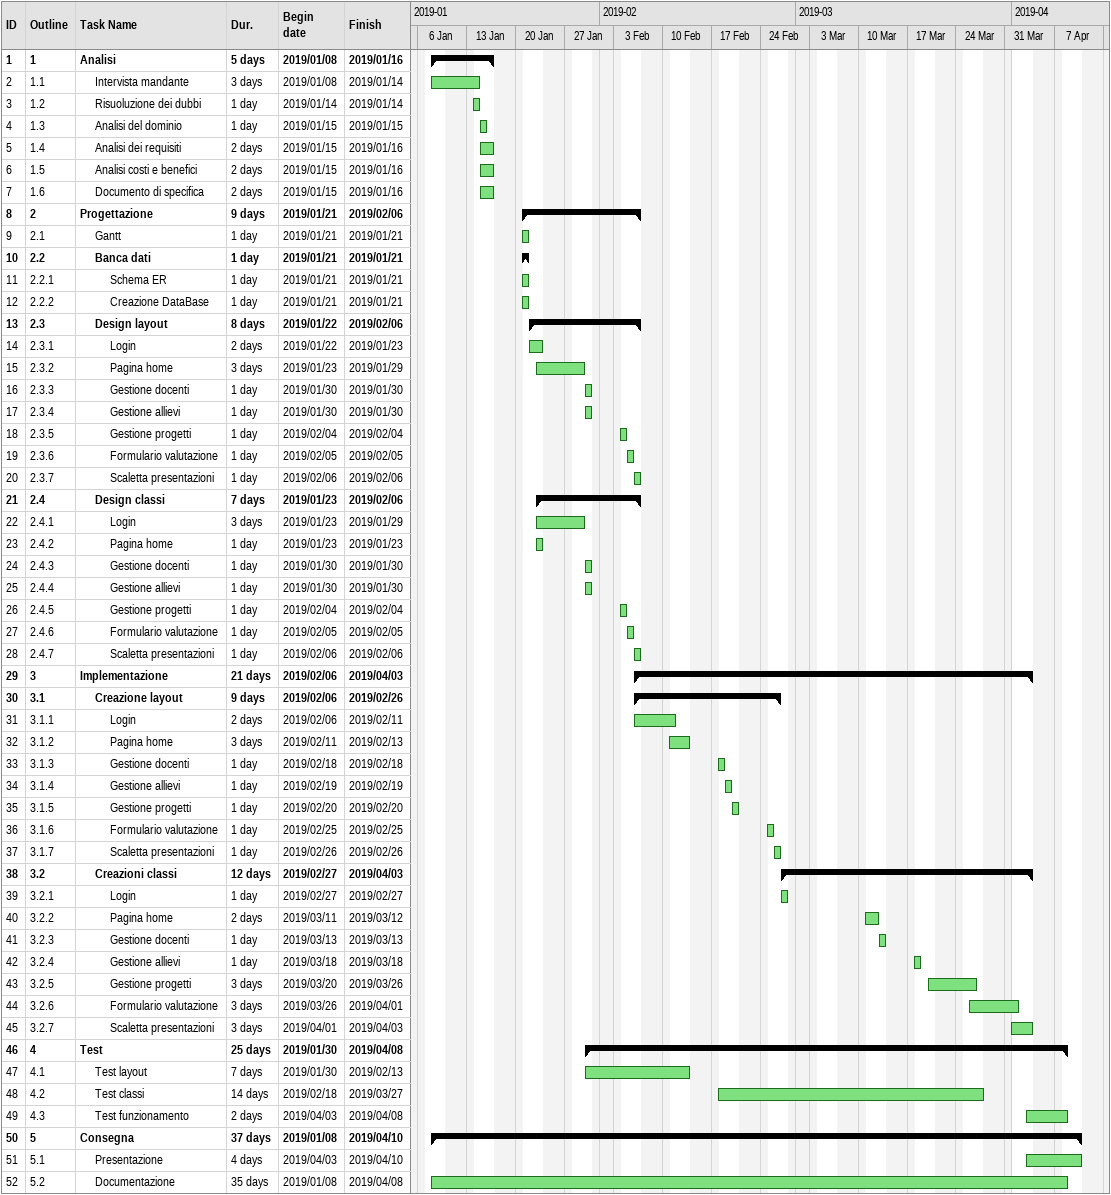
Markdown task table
| ID | WBS | Task | Duration | Start | Finish |
|---|---|---|---|---|---|
| 1 | 1 | **Analisi** | 5d | 2019-01-08 | 2019-01-16 |
| 2 | 1.1 | Intervista mandante | 3d | 2019-01-08 | 2019-01-14 |
| 3 | 1.2 | Risuoluzione dei dubbi | 1d | 2019-01-14 | 2019-01-14 |
| 4 | 1.3 | Analisi del dominio | 1d | 2019-01-15 | 2019-01-15 |
| 5 | 1.4 | Analisi dei requisiti | 2d | 2019-01-15 | 2019-01-16 |
| 6 | 1.5 | Analisi costi e benefici | 2d | 2019-01-15 | 2019-01-16 |
| 7 | 1.6 | Documento di specifica | 2d | 2019-01-15 | 2019-01-16 |
| 8 | 2 | **Progettazione** | 9d | 2019-01-21 | 2019-02-06 |
| 9 | 2.1 | Gantt | 1d | 2019-01-21 | 2019-01-21 |
| 10 | 2.2 | **Banca dati** | 1d | 2019-01-21 | 2019-01-21 |
| 11 | 2.2.1 | Schema ER | 1d | 2019-01-21 | 2019-01-21 |
| 12 | 2.2.2 | Creazione DataBase | 1d | 2019-01-21 | 2019-01-21 |
| 13 | 2.3 | **Design layout** | 8d | 2019-01-22 | 2019-02-06 |
| 14 | 2.3.1 | Login | 2d | 2019-01-22 | 2019-01-23 |
| 15 | 2.3.2 | Pagina home | 3d | 2019-01-23 | 2019-01-29 |
| 16 | 2.3.3 | Gestione docenti | 1d | 2019-01-30 | 2019-01-30 |
| 17 | 2.3.4 | Gestione allievi | 1d | 2019-01-30 | 2019-01-30 |
| 18 | 2.3.5 | Gestione progetti | 1d | 2019-02-04 | 2019-02-04 |
| 19 | 2.3.6 | Formulario valutazione | 1d | 2019-02-05 | 2019-02-05 |
| 20 | 2.3.7 | Scaletta presentazioni | 1d | 2019-02-06 | 2019-02-06 |
| 21 | 2.4 | **Design classi** | 7d | 2019-01-23 | 2019-02-06 |
| 22 | 2.4.1 | Login | 3d | 2019-01-23 | 2019-01-29 |
| 23 | 2.4.2 | Pagina home | 1d | 2019-01-23 | 2019-01-23 |
| 24 | 2.4.3 | Gestione docenti | 1d | 2019-01-30 | 2019-01-30 |
| 25 | 2.4.4 | Gestione allievi | 1d | 2019-01-30 | 2019-01-30 |
| 26 | 2.4.5 | Gestione progetti | 1d | 2019-02-04 | 2019-02-04 |
| 27 | 2.4.6 | Formulario valutazione | 1d | 2019-02-05 | 2019-02-05 |
| 28 | 2.4.7 | Scaletta presentazioni | 1d | 2019-02-06 | 2019-02-06 |
| 29 | 3 | **Implementazione** | 21d | 2019-02-06 | 2019-04-03 |
| 30 | 3.1 | **Creazione layout** | 9d | 2019-02-06 | 2019-02-26 |
| 31 | 3.1.1 | Login | 2d | 2019-02-06 | 2019-02-11 |
| 32 | 3.1.2 | Pagina home | 3d | 2019-02-11 | 2019-02-13 |
| 33 | 3.1.3 | Gestione docenti | 1d | 2019-02-18 | 2019-02-18 |
| 34 | 3.1.4 | Gestione allievi | 1d | 2019-02-19 | 2019-02-19 |
| 35 | 3.1.5 | Gestione progetti | 1d | 2019-02-20 | 2019-02-20 |
| 36 | 3.1.6 | Formulario valutazione | 1d | 2019-02-25 | 2019-02-25 |
| 37 | 3.1.7 | Scaletta presentazioni | 1d | 2019-02-26 | 2019-02-26 |
| 38 | 3.2 | **Creazioni classi** | 12d | 2019-02-27 | 2019-04-03 |
| 39 | 3.2.1 | Login | 1d | 2019-02-27 | 2019-02-27 |
| 40 | 3.2.2 | Pagina home | 2d | 2019-03-11 | 2019-03-12 |
| 41 | 3.2.3 | Gestione docenti | 1d | 2019-03-13 | 2019-03-13 |
| 42 | 3.2.4 | Gestione allievi | 1d | 2019-03-18 | 2019-03-18 |
| 43 | 3.2.5 | Gestione progetti | 3d | 2019-03-20 | 2019-03-26 |
| 44 | 3.2.6 | Formulario valutazione | 3d | 2019-03-26 | 2019-04-01 |
| 45 | 3.2.7 | Scaletta presentazioni | 3d | 2019-04-01 | 2019-04-03 |
| 46 | 4 | **Test** | 25d | 2019-01-30 | 2019-04-08 |
| 47 | 4.1 | Test layout | 7d | 2019-01-30 | 2019-02-13 |
| 48 | 4.2 | Test classi | 14d | 2019-02-18 | 2019-03-27 |
| 49 | 4.3 | Test funzionamento | 2d | 2019-04-03 | 2019-04-08 |
| 50 | 5 | **Consegna** | 37d | 2019-01-08 | 2019-04-10 |
| 51 | 5.1 | Presentazione | 4d | 2019-04-03 | 2019-04-10 |
| 52 | 5.2 | Documentazione | 35d | 2019-01-08 | 2019-04-08 |
